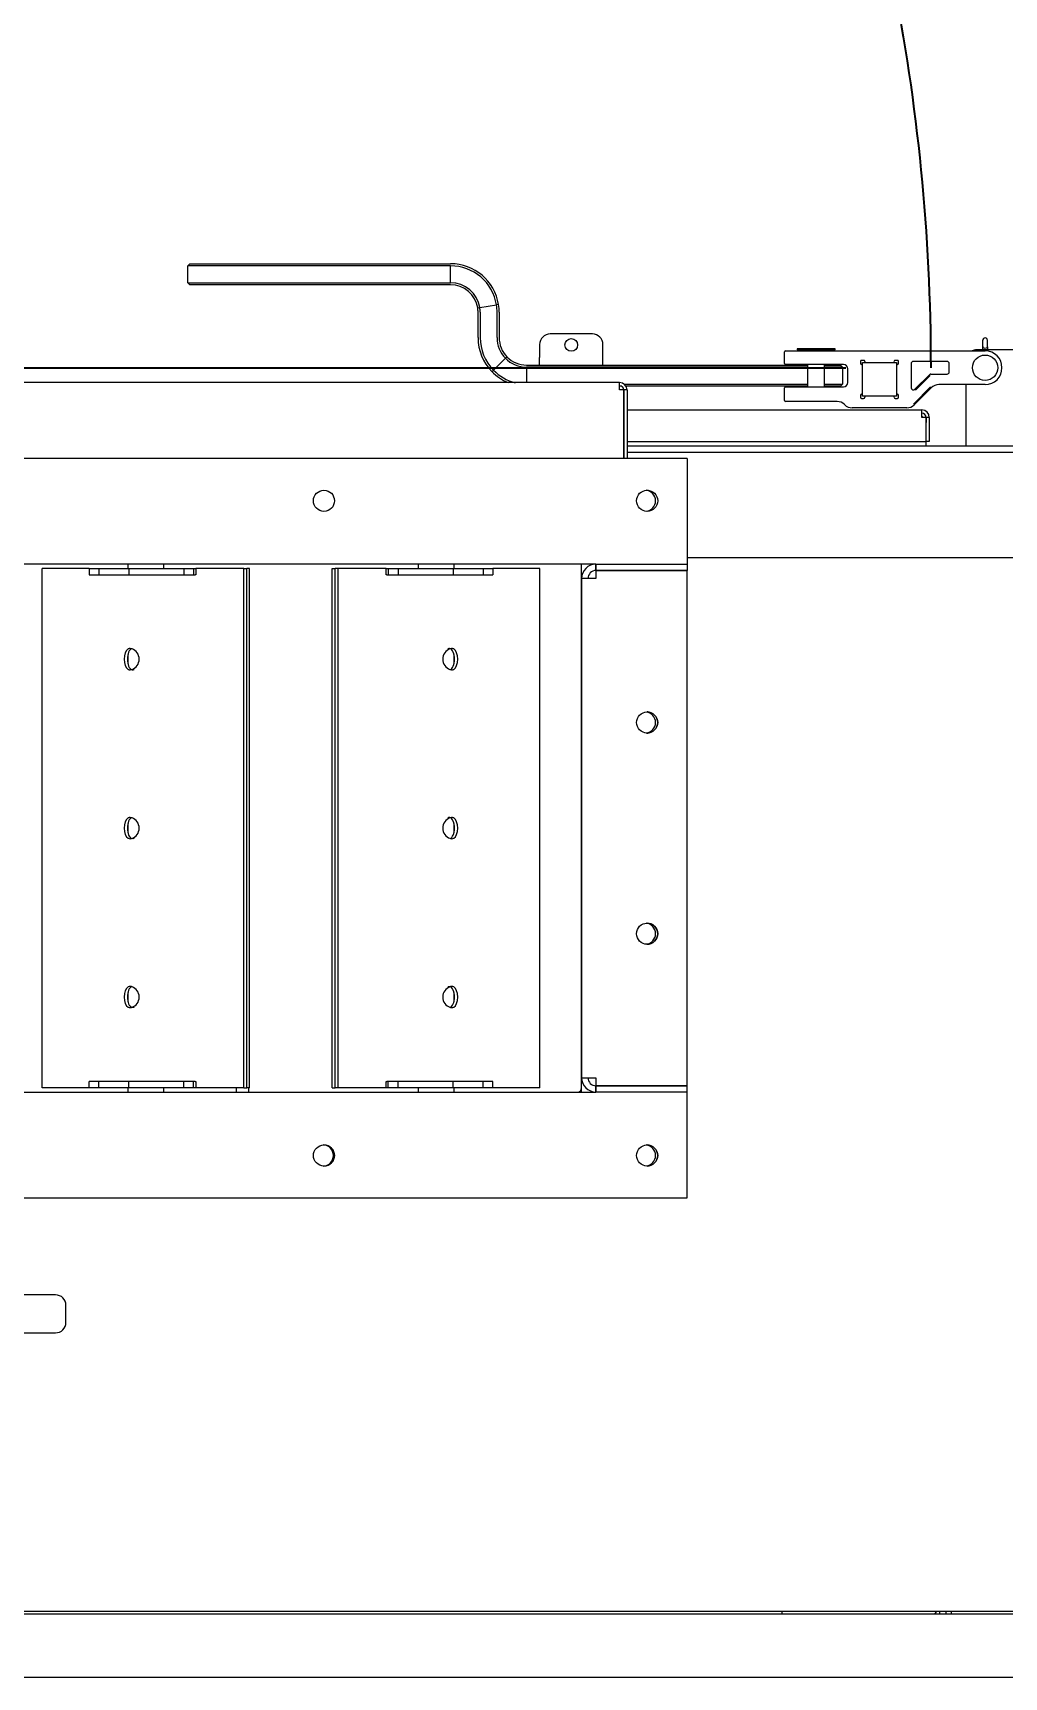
# Model space of a CAD drawing. Extents: x -681219 to -550379, y -242630 to -158199.
# Drawn here: x -580423 to -579963, y -222347 to -221568 of the extents above; entities that cross this region are included whole.
import ezdxf

# ---------------------------------------------------------------- set-up
doc = ezdxf.new("R2010")
doc.units = 0
doc.header["$LTSCALE"] = 1000
doc.linetypes.add('C2', pattern=[17, 14, -1, 1, -1])
doc.linetypes.add('P2', pattern=[23, 18, -1, 1, -1, 1, -1])
for name, color, linetype in [('24048800028', 7, 'CONTINUOUS'), ('BAC0602001', 7, 'CONTINUOUS'), ('C__USERS_YSV001_', 7, 'CONTINUOUS'), ('GAB00801', 7, 'CONTINUOUS'), ('GZDH011001341', 7, 'CONTINUOUS'), ('GZDH011002671', 7, 'CONTINUOUS'), ('GZDH011002691', 7, 'CONTINUOUS'), ('GZDH011002751', 7, 'CONTINUOUS'), ('GZDH011002981', 7, 'CONTINUOUS'), ('GZDH011003171', 7, 'CONTINUOUS'), ('GZDH011003231', 7, 'CONTINUOUS'), ('GZDH011003441', 7, 'CONTINUOUS'), ('GZDH011005631', 7, 'CONTINUOUS'), ('GZDH011027001', 7, 'CONTINUOUS'), ('GZDH011027022', 7, 'CONTINUOUS'), ('GZDH011031641', 7, 'CONTINUOUS'), ('GZDH011032001', 7, 'CONTINUOUS'), ('SDZB011018441', 7, 'CONTINUOUS'), ('SDZB011024721', 7, 'CONTINUOUS'), ('SDZB011030101', 7, 'CONTINUOUS'), ('SDZB011046631', 7, 'CONTINUOUS'), ('中心线', 4, 'C2')]:
    doc.layers.add(name, color=color, linetype=linetype)
doc.layers.add('双点划线', color=2, linetype='P2', lineweight=35)

# ---------------------------------------------------------------- blocks, each defined once
blk = doc.blocks.new('侧门')
at = {"layer": '双点划线', "ltscale": 0.05}
blk.add_line((0, 0), (0, 940.25), dxfattribs=at)
blk.add_arc((0, 0), 940.25, 2.13328, 90, dxfattribs=at)
blk = doc.blocks.new('fushitu')
at = {"layer": '24048800028', "color": 7, "linetype": 'Continuous'}
for p, q in [((-1449.1, 1451), (-1492.87, 1451)), ((-1444.1, 1438), (-1444.1, 1446)), ((-1492.87, 1433), (-1449.1, 1433))]:
    blk.add_line(p, q, dxfattribs=at)
for centre, start, end in [((-1449.1, 1446), 0, 90), ((-1449.1, 1438), 270, 0)]:
    blk.add_arc(centre, 5, start, end, dxfattribs=at)
at = {"layer": 'BAC0602001', "color": 7, "linetype": 'Continuous'}
for p, q in [((-1363.5, 1549), (-1363.5, 1547)), ((-1357.5, 1547), (-1357.5, 1549))]:
    blk.add_line(p, q, dxfattribs=at)
at = {"layer": 'C__USERS_YSV001_', "color": 7, "linetype": 'Continuous'}
for p, q in [((-1385.5, 1939.25), (-1386.5, 1938.25)), ((-1385.5, 1939.25), (-1381.53, 1939.25)), ((-1381.53, 1939.25), (-1262.04, 1939.25)), ((-1386.5, 1930.25), (-1386.5, 1938.25)), ((-1381.54, 1938.25), (-1386.5, 1938.25)), ((-1262.04, 1938.25), (-1381.54, 1938.25)), ((-1262.04, 1930.25), (-1262.04, 1938.25)), ((-1386.5, 1930.25), (-1381.54, 1930.25)), ((-1386.5, 1930.25), (-1385.5, 1929.25)), ((-1381.53, 1929.25), (-1385.5, 1929.25)), ((-1381.54, 1930.25), (-1262.04, 1930.25)), ((-1262.04, 1929.25), (-1381.53, 1929.25)), ((-1249.21, 1918.31), (-1248.22, 1918.48)), ((-1249.04, 1904.25), (-1249.04, 1916.25)), ((-1248.22, 1918.48), (-1240.32, 1919.75)), ((-1248.04, 1916.25), (-1248.04, 1904.25)), ((-1239.33, 1919.91), (-1240.32, 1919.75)), ((-1240.04, 1904.25), (-1240.04, 1916.25)), ((-1239.04, 1916.25), (-1239.04, 1904.25)), ((-1010.1, 1900.01), (-1010.1, 1903)), ((-1010.09, 1898.5), (-1010.09, 1899.88)), ((-1007.91, 1899.88), (-1007.9, 1900.01)), ((-1007.91, 1899.88), (-1007.91, 1898.5)), ((-1007.9, 1900.01), (-1007.9, 1903)), ((-1236.06, 1894.47), (-1241.78, 1888.88)), ((-1235.34, 1895.17), (-1236.06, 1894.47)), ((-1104, 1892), (-1104, 1897.5)), ((-1103.5, 1898), (-1102, 1898)), ((-1102, 1898), (-1009, 1898)), ((-1080.04, 1899), (-1097.96, 1899)), ((-1097.96, 1899), (-1097.96, 1898.5)), ((-1080.04, 1898.5), (-1097.96, 1898.5)), ((-1097.96, 1898.5), (-1097.4, 1898)), ((-1080.6, 1898), (-1080.04, 1898.5)), ((-1080.04, 1898.5), (-1080.04, 1899)), ((-1068, 1893), (-1068, 1892)), ((-1066.5, 1893.5), (-1067.5, 1893.5)), ((-1067, 1876.5), (-1067, 1892.5)), ((-1067, 1892.5), (-1051, 1892.5)), ((-1050.5, 1893.5), (-1051.5, 1893.5)), ((-1051, 1892.5), (-1051, 1876.5)), ((-1050, 1892), (-1050, 1893)), ((-1044, 1892), (-1044, 1880.49)), ((-1027, 1893), (-1043, 1893)), ((-1026, 1888), (-1026, 1892)), ((-1242.5, 1888.18), (-1241.78, 1888.88)), ((-1226.04, 1891.25), (-1093, 1891.25)), ((-1226.04, 1890.25), (-1226.04, 1883)), ((-1093, 1890.25), (-1226.04, 1890.25)), ((-1102, 1891.5), (-1103.5, 1891.5)), ((-1076, 1891.5), (-1102, 1891.5)), ((-1093, 1891.5), (-1093, 1881)), ((-1085, 1881), (-1085, 1891.5)), ((-1085, 1891.25), (-1077.5, 1891.25)), ((-1076.5, 1890.25), (-1085, 1890.25)), ((-1076.5, 1890.25), (-1077.5, 1891.25)), ((-1076.5, 1890.25), (-1076.5, 1882.25)), ((-1074, 1883), (-1074, 1889.5)), ((-1042.29, 1879.78), (-1035.36, 1886.71)), ((-1035.01, 1886.35), (-1041.94, 1879.42)), ((-1034.66, 1887), (-1027, 1887)), ((-1181.03, 1881.25), (-1182, 1881.25)), ((-1179.83, 1882.25), (-1093, 1882.25)), ((-1093, 1881.25), (-1178.97, 1881.25)), ((-1104, 1874.5), (-1104, 1880.5)), ((-1103.5, 1881), (-1102, 1881)), ((-1102, 1881), (-1076, 1881)), ((-1085, 1882.25), (-1076.5, 1882.25)), ((-1077.5, 1881.25), (-1085, 1881.25)), ((-1077.5, 1881.25), (-1076.5, 1882.25)), ((-1068, 1877), (-1068, 1876)), ((-1051, 1876.5), (-1067, 1876.5)), ((-1050, 1876), (-1050, 1877)), ((-1042.89, 1872.82), (-1034.82, 1880.89)), ((-1034.46, 1880.54), (-1042.54, 1872.46)), ((-1009, 1882), (-1030.93, 1882)), ((-1102, 1874), (-1103.5, 1874)), ((-1079.07, 1874), (-1102, 1874)), ((-1075.46, 1872.46), (-1075.54, 1872.54)), ((-1046.07, 1871), (-1071.93, 1871)), ((-1067.5, 1875.5), (-1066.5, 1875.5)), ((-1051.5, 1875.5), (-1050.5, 1875.5)), ((-1180, 1850), (-1180, 1850)), ((-1178.5, 1850), (-139, 1850)), ((-1455.44, 1549), (-1455.44, 1795)), ((-1433.17, 1795), (-1455.44, 1795)), ((-1433.17, 1795), (-1428.53, 1795)), ((-1433.17, 1795), (-1433.17, 1792)), ((-1433.17, 1792), (-1428.53, 1792)), ((-1428.53, 1795), (-1414.42, 1795)), ((-1428.53, 1795), (-1428.53, 1792)), ((-1428.53, 1792), (-1414.42, 1792)), ((-1414.42, 1795), (-1388.31, 1795)), ((-1414.42, 1795), (-1414.42, 1792)), ((-1414.42, 1792), (-1388.31, 1792)), ((-1388.31, 1795), (-1383.67, 1795)), ((-1388.31, 1795), (-1388.31, 1792)), ((-1388.31, 1792), (-1383.67, 1792)), ((-1383.67, 1795), (-1382.61, 1795)), ((-1383.67, 1795), (-1383.67, 1792)), ((-1383.67, 1792), (-1382.97, 1792)), ((-1382.61, 1792), (-1382.97, 1792)), ((-1382.61, 1795), (-1382.61, 1792)), ((-1359.98, 1795), (-1382.61, 1795)), ((-1359.98, 1795), (-1358.57, 1795)), ((-1359.98, 1549), (-1359.98, 1795)), ((-1357.16, 1795), (-1358.57, 1795)), ((-1358.57, 1549), (-1358.57, 1795)), ((-1358.57, 1549), (-1358.57, 1795)), ((-1357.16, 1549), (-1357.16, 1795)), ((-1318.04, 1795), (-1316.63, 1795)), ((-1318.04, 1549), (-1318.04, 1795)), ((-1315.22, 1795), (-1316.63, 1795)), ((-1316.63, 1549), (-1316.63, 1795)), ((-1316.63, 1549), (-1316.63, 1795)), ((-1315.22, 1549), (-1315.22, 1795)), ((-1292.59, 1795), (-1315.22, 1795)), ((-1292.59, 1792), (-1292.59, 1795)), ((-1292.59, 1795), (-1291.53, 1795)), ((-1292.23, 1792), (-1292.59, 1792)), ((-1292.23, 1792), (-1291.53, 1792)), ((-1291.53, 1795), (-1286.89, 1795)), ((-1291.53, 1795), (-1291.53, 1792)), ((-1291.53, 1792), (-1286.89, 1792)), ((-1286.89, 1795), (-1260.78, 1795)), ((-1286.89, 1795), (-1286.89, 1792)), ((-1286.89, 1792), (-1260.78, 1792)), ((-1260.78, 1795), (-1246.67, 1795)), ((-1260.78, 1795), (-1260.78, 1792)), ((-1260.78, 1792), (-1246.67, 1792)), ((-1246.67, 1795), (-1242.03, 1795)), ((-1246.67, 1795), (-1246.67, 1792)), ((-1246.67, 1792), (-1242.03, 1792)), ((-1219.76, 1795), (-1242.03, 1795)), ((-1242.03, 1795), (-1242.03, 1792)), ((-1219.76, 1549), (-1219.76, 1795)), ((-1200, 1790.2), (-1200, 1797)), ((-1150, 1794), (-1150, 1794)), ((-1428.53, 1552), (-1433.17, 1552)), ((-1433.17, 1549), (-1433.17, 1552)), ((-1414.42, 1552), (-1428.53, 1552)), ((-1428.53, 1549), (-1428.53, 1552)), ((-1388.31, 1552), (-1414.42, 1552)), ((-1414.42, 1549), (-1414.42, 1552)), ((-1383.67, 1552), (-1388.31, 1552)), ((-1388.31, 1549), (-1388.31, 1552)), ((-1382.97, 1552), (-1383.67, 1552)), ((-1383.67, 1549), (-1383.67, 1552)), ((-1382.97, 1552), (-1382.61, 1552)), ((-1382.61, 1552), (-1382.61, 1549)), ((-1292.59, 1549), (-1292.59, 1552)), ((-1292.59, 1552), (-1292.23, 1552)), ((-1291.53, 1552), (-1292.23, 1552)), ((-1286.89, 1552), (-1291.53, 1552)), ((-1291.53, 1549), (-1291.53, 1552)), ((-1260.78, 1552), (-1286.89, 1552)), ((-1286.89, 1549), (-1286.89, 1552)), ((-1246.67, 1552), (-1260.78, 1552)), ((-1260.78, 1549), (-1260.78, 1552)), ((-1242.03, 1552), (-1246.67, 1552)), ((-1246.67, 1549), (-1246.67, 1552)), ((-1242.03, 1549), (-1242.03, 1552)), ((-1200, 1547), (-1200, 1553.8)), ((-1150, 1550), (-1150, 1550)), ((-1433.17, 1549), (-1455.44, 1549)), ((-1428.53, 1549), (-1433.17, 1549)), ((-1414.42, 1549), (-1428.53, 1549)), ((-1388.31, 1549), (-1414.42, 1549)), ((-1383.67, 1549), (-1388.31, 1549)), ((-1382.61, 1549), (-1383.67, 1549)), ((-1359.98, 1549), (-1382.61, 1549)), ((-1359.98, 1549), (-1358.57, 1549)), ((-1357.16, 1549), (-1358.57, 1549)), ((-1318.04, 1549), (-1316.63, 1549)), ((-1315.22, 1549), (-1316.63, 1549)), ((-1292.59, 1549), (-1315.22, 1549)), ((-1291.53, 1549), (-1292.59, 1549)), ((-1286.89, 1549), (-1291.53, 1549)), ((-1260.78, 1549), (-1286.89, 1549)), ((-1246.67, 1549), (-1260.78, 1549)), ((-1242.03, 1549), (-1246.67, 1549)), ((-1219.76, 1549), (-1242.03, 1549))]:
    blk.add_line(p, q, dxfattribs=at)
blk.add_circle((-1009, 1890), 6, dxfattribs=at)
for centre, radius, start, end in [((-1262.04, 1916.25), 23, 9.15319, 90), ((-1262.04, 1916.25), 22, 9.15319, 90.00778), ((-1262.04, 1916.25), 14, 9.15472, 89.99322), ((-1262.04, 1916.25), 13, 9.12181, 90.00348), ((-1262.04, 1916.25), 13, 0, 9.12952), ((-1262.04, 1916.25), 14, 0, 9.15319), ((-1262.04, 1916.25), 22, 0, 9.15319), ((-1262.04, 1916.25), 23, 0, 9.15319), ((-1226.04, 1904.25), 23, 180, 224.31954), ((-1226.04, 1904.25), 22, 180, 224.30398), ((-1226.04, 1904.25), 14, 180, 224.30398), ((-1226.04, 1904.25), 13, 180, 224.32329), ((-1009, 1903), 1.1, 0, 180), ((-1226, 1904.35), 14.1, 224.48203, 269.82018), ((-1226.04, 1904.25), 13, 224.32223, 270.01887), ((-1103.5, 1897.5), 0.5, 90, 180), ((-1103.5, 1892), 0.5, 180, 270), ((-1067.5, 1893), 0.5, 90, 180), ((-1067.5, 1892), 0.5, 180, 270), ((-1066.5, 1893), 0.5, 0, 90), ((-1065.5, 1893), 0.5, 180, 270), ((-1052.5, 1893), 0.5, 270, 0), ((-1051.5, 1893), 0.5, 90, 180), ((-1050.5, 1893), 0.5, 0, 90), ((-1050.5, 1892), 0.5, 270, 0), ((-1043, 1892), 1, 90, 180), ((-1027, 1892), 1, 0, 90), ((-1009, 1890), 8, 270, 90), ((-1226.04, 1904.25), 23, 224.31954, 247.6096), ((-1226.04, 1904.25), 22, 224.30398, 255.8018), ((-1076, 1889.5), 2, 0, 90), ((-1067.5, 1891), 0.5, 0, 90), ((-1050.5, 1891), 0.5, 90, 180), ((-1034.66, 1886), 1, 90, 135), ((-1027, 1888), 1, 270, 0), ((-1103.5, 1880.5), 0.5, 90, 180), ((-1076, 1883), 2, 270, 0), ((-1067.5, 1877), 0.5, 90, 180), ((-1067.5, 1878), 0.5, 270, 0), ((-1065.5, 1876), 0.5, 90, 180), ((-1052.5, 1876), 0.5, 0, 90), ((-1050.5, 1878), 0.5, 180, 270), ((-1050.5, 1877), 0.5, 0, 90), ((-1043, 1880.49), 1, 180, 315), ((-1030.93, 1877), 5, 90, 135), ((-1103.5, 1874.5), 0.5, 180, 270), ((-1079.07, 1869), 5, 45, 90), ((-1071.93, 1876), 5, 225, 270), ((-1067.5, 1876), 0.5, 180, 270), ((-1066.5, 1876), 0.5, 270, 0), ((-1051.5, 1876), 0.5, 180, 270), ((-1050.5, 1876), 0.5, 270, 0), ((-1046.07, 1876), 5, 270, 315), ((-1170, 1827), 5, 0, 84.26083), ((-1170, 1827), 5, 275.73917, 0), ((-1170, 1722), 5, 0, 84.26773), ((-1170, 1722), 5, 275.73913, 0), ((-1413.77, 1669.48), 2.49, 248.07572, 291.92428), ((-1261.43, 1669.48), 2.49, 248.03878, 291.96122), ((-1170, 1622), 5, 0, 84.26087), ((-1170, 1622), 5, 275.73913, 0), ((-1413.77, 1594.52), 2.49, 68.03878, 111.96122), ((-1261.43, 1594.52), 2.49, 68.07572, 111.92428), ((-1413.77, 1589.48), 2.49, 248.07572, 291.92428), ((-1261.43, 1589.48), 2.49, 248.03878, 291.96122), ((-1322.5, 1517), 5, 0, 87.17699), ((-1170, 1517), 5, 0, 84.27164), ((-1322.5, 1517), 5, 272.82357, 0), ((-1170, 1517), 5, 275.7285, 0)]:
    blk.add_arc(centre, radius, start, end, dxfattribs=at)
for centre, major_axis, ratio, start_param, end_param in [((-1414.05, 1752), (0, -5), 0.496288, 3.407575, 6.017203), ((-1412.57, 1752), (0, -5), 0.496288, 3.290716, 6.134062), ((-1414.05, 1752), (0, 5), 0.917925, 3.407575, 6.017203), ((-1261.15, 1752), (0, -5), 0.917925, 3.407575, 6.017203), ((-1262.63, 1752), (0, 5), 0.496288, 3.290716, 6.134062), ((-1261.15, 1752), (0, 5), 0.496288, 3.407575, 6.017203), ((-1414.05, 1672), (0, -5), 0.496288, 3.407575, 6.017203), ((-1412.57, 1672), (0, -5), 0.496288, 3.290716, 6.134062), ((-1414.05, 1672), (0, 5), 0.917925, 3.407575, 6.017203), ((-1261.15, 1672), (0, -5), 0.917925, 3.407575, 6.017203), ((-1262.63, 1672), (0, 5), 0.496288, 3.290716, 6.134062), ((-1261.15, 1672), (0, 5), 0.496288, 3.407575, 6.017203), ((-1414.05, 1592), (0, -5), 0.496288, 3.407575, 6.017203), ((-1412.57, 1592), (0, -5), 0.496288, 3.290716, 6.134062), ((-1414.05, 1592), (0, 5), 0.917925, 3.407575, 6.017203), ((-1261.15, 1592), (0, -5), 0.917925, 3.407575, 6.017203), ((-1262.63, 1592), (0, 5), 0.496288, 3.290716, 6.134062), ((-1261.15, 1592), (0, 5), 0.496288, 3.407575, 6.017203)]:
    blk.add_ellipse(centre, major_axis=major_axis, ratio=ratio, start_param=start_param, end_param=end_param, dxfattribs=at)
for points, knots in [([(-1010.1, 1900.01), (-1010.1, 1899.98), (-1010.1, 1899.96), (-1010.1, 1899.92), (-1010.1, 1899.9), (-1010.09, 1899.88)], [0, 0, 0, 0, 0.5, 0.5, 1, 1, 1, 1]), ([(-1007.91, 1899.88), (-1007.93, 1899.68), (-1008.03, 1899.5), (-1008.41, 1899.23), (-1008.7, 1899.14), (-1009.3, 1899.14), (-1009.59, 1899.23), (-1009.97, 1899.49), (-1010.07, 1899.68), (-1010.09, 1899.88)], [0, 0, 0, 0, 0.25, 0.25, 0.5, 0.5, 0.75, 0.75, 1, 1, 1, 1]), ([(-1412.84, 1756.82), (-1413.03, 1756.88), (-1413.21, 1756.92), (-1413.57, 1756.98), (-1413.75, 1757), (-1414.07, 1757), (-1414.22, 1756.98), (-1414.48, 1756.92), (-1414.6, 1756.88), (-1414.7, 1756.82)], [0, 0, 0, 0, 0.25, 0.25, 0.5, 0.5, 0.75, 0.75, 1, 1, 1, 1]), ([(-1262.26, 1756.82), (-1262.27, 1756.83), (-1262.28, 1756.84), (-1262.3, 1756.86), (-1262.31, 1756.87), (-1262.33, 1756.88), (-1262.35, 1756.9), (-1262.37, 1756.91), (-1262.39, 1756.92), (-1262.41, 1756.93), (-1262.43, 1756.94), (-1262.45, 1756.95), (-1262.47, 1756.96), (-1262.49, 1756.97), (-1262.51, 1756.97), (-1262.54, 1756.98), (-1262.56, 1756.98), (-1262.58, 1756.99), (-1262.6, 1756.99), (-1262.63, 1757), (-1262.65, 1757), (-1262.68, 1757), (-1262.7, 1757), (-1262.73, 1757), (-1262.75, 1757), (-1262.78, 1757), (-1262.81, 1756.99), (-1262.84, 1756.99), (-1262.86, 1756.99), (-1262.89, 1756.98), (-1262.92, 1756.98), (-1262.95, 1756.97), (-1262.97, 1756.96), (-1263, 1756.95), (-1263.03, 1756.94), (-1263.06, 1756.93), (-1263.09, 1756.92), (-1263.12, 1756.91), (-1263.15, 1756.9), (-1263.18, 1756.89), (-1263.2, 1756.88), (-1263.24, 1756.86), (-1263.26, 1756.85), (-1263.29, 1756.83), (-1263.3, 1756.83), (-1263.31, 1756.82)], [0, 0, 0, 0, 0.031859, 0.04775, 0.079456, 0.095273, 0.126833, 0.142578, 0.174, 0.189678, 0.220972, 0.236589, 0.267768, 0.283331, 0.31441, 0.329928, 0.360924, 0.376405, 0.407339, 0.422794, 0.453686, 0.469127, 0.499999, 0.515436, 0.546313, 0.561757, 0.59266, 0.608123, 0.639075, 0.654568, 0.685589, 0.701122, 0.732231, 0.747812, 0.779027, 0.794665, 0.826, 0.8417, 0.873167, 0.888935, 0.920543, 0.936385, 0.968141, 0.984058, 1, 1, 1, 1]), ([(-1260.5, 1756.82), (-1260.6, 1756.88), (-1260.72, 1756.92), (-1260.98, 1756.98), (-1261.13, 1757), (-1261.45, 1757), (-1261.63, 1756.98), (-1261.99, 1756.92), (-1262.17, 1756.88), (-1262.36, 1756.82)], [0, 0, 0, 0, 0.25, 0.25, 0.5, 0.5, 0.75, 0.75, 1, 1, 1, 1]), ([(-1414.7, 1747.18), (-1414.6, 1747.12), (-1414.48, 1747.08), (-1414.22, 1747.02), (-1414.07, 1747), (-1413.75, 1747), (-1413.57, 1747.02), (-1413.21, 1747.08), (-1413.03, 1747.12), (-1412.84, 1747.18)], [0, 0, 0, 0, 0.25, 0.25, 0.5, 0.5, 0.75, 0.75, 1, 1, 1, 1]), ([(-1412.94, 1747.18), (-1412.93, 1747.17), (-1412.92, 1747.16), (-1412.9, 1747.14), (-1412.89, 1747.13), (-1412.87, 1747.12), (-1412.85, 1747.1), (-1412.83, 1747.09), (-1412.81, 1747.08), (-1412.79, 1747.07), (-1412.77, 1747.06), (-1412.75, 1747.05), (-1412.73, 1747.04), (-1412.71, 1747.03), (-1412.69, 1747.03), (-1412.66, 1747.02), (-1412.64, 1747.02), (-1412.62, 1747.01), (-1412.6, 1747.01), (-1412.57, 1747), (-1412.55, 1747), (-1412.52, 1747), (-1412.5, 1747), (-1412.47, 1747), (-1412.45, 1747), (-1412.42, 1747), (-1412.39, 1747.01), (-1412.36, 1747.01), (-1412.34, 1747.01), (-1412.31, 1747.02), (-1412.28, 1747.02), (-1412.25, 1747.03), (-1412.23, 1747.04), (-1412.2, 1747.05), (-1412.17, 1747.06), (-1412.14, 1747.07), (-1412.11, 1747.08), (-1412.08, 1747.09), (-1412.05, 1747.1), (-1412.02, 1747.11), (-1412, 1747.12), (-1411.96, 1747.14), (-1411.94, 1747.15), (-1411.91, 1747.17), (-1411.9, 1747.17), (-1411.89, 1747.18)], [0, 0, 0, 0, 0.031859, 0.04775, 0.079456, 0.095273, 0.126833, 0.142578, 0.174, 0.189678, 0.220972, 0.236589, 0.267768, 0.283331, 0.31441, 0.329928, 0.360924, 0.376405, 0.407339, 0.422794, 0.453686, 0.469127, 0.499999, 0.515436, 0.546313, 0.561757, 0.59266, 0.608123, 0.639075, 0.654568, 0.685589, 0.701122, 0.732231, 0.747812, 0.779027, 0.794665, 0.826, 0.8417, 0.873167, 0.888935, 0.920543, 0.936385, 0.968141, 0.984058, 1, 1, 1, 1]), ([(-1262.36, 1747.18), (-1262.17, 1747.12), (-1261.99, 1747.08), (-1261.63, 1747.02), (-1261.45, 1747), (-1261.13, 1747), (-1260.98, 1747.02), (-1260.72, 1747.08), (-1260.6, 1747.12), (-1260.5, 1747.18)], [0, 0, 0, 0, 0.25, 0.25, 0.5, 0.5, 0.75, 0.75, 1, 1, 1, 1]), ([(-1412.84, 1676.82), (-1413.03, 1676.88), (-1413.21, 1676.92), (-1413.57, 1676.98), (-1413.75, 1677), (-1414.07, 1677), (-1414.22, 1676.98), (-1414.48, 1676.92), (-1414.6, 1676.88), (-1414.7, 1676.82)], [0, 0, 0, 0, 0.25, 0.25, 0.5, 0.5, 0.75, 0.75, 1, 1, 1, 1]), ([(-1262.26, 1676.82), (-1262.27, 1676.83), (-1262.28, 1676.84), (-1262.3, 1676.86), (-1262.31, 1676.87), (-1262.33, 1676.88), (-1262.35, 1676.9), (-1262.37, 1676.91), (-1262.39, 1676.92), (-1262.41, 1676.93), (-1262.43, 1676.94), (-1262.45, 1676.95), (-1262.47, 1676.96), (-1262.49, 1676.97), (-1262.51, 1676.97), (-1262.54, 1676.98), (-1262.56, 1676.98), (-1262.58, 1676.99), (-1262.6, 1676.99), (-1262.63, 1677), (-1262.65, 1677), (-1262.68, 1677), (-1262.7, 1677), (-1262.73, 1677), (-1262.75, 1677), (-1262.78, 1677), (-1262.81, 1676.99), (-1262.84, 1676.99), (-1262.86, 1676.99), (-1262.89, 1676.98), (-1262.92, 1676.98), (-1262.95, 1676.97), (-1262.97, 1676.96), (-1263, 1676.95), (-1263.03, 1676.94), (-1263.06, 1676.93), (-1263.09, 1676.92), (-1263.12, 1676.91), (-1263.15, 1676.9), (-1263.18, 1676.89), (-1263.2, 1676.88), (-1263.24, 1676.86), (-1263.26, 1676.85), (-1263.29, 1676.83), (-1263.3, 1676.83), (-1263.31, 1676.82)], [0, 0, 0, 0, 0.031859, 0.04775, 0.079456, 0.095273, 0.126833, 0.142578, 0.174, 0.189678, 0.220972, 0.236589, 0.267768, 0.283331, 0.31441, 0.329928, 0.360924, 0.376405, 0.407339, 0.422794, 0.453686, 0.469127, 0.499999, 0.515436, 0.546313, 0.561757, 0.59266, 0.608123, 0.639075, 0.654568, 0.685589, 0.701122, 0.732231, 0.747812, 0.779027, 0.794665, 0.826, 0.8417, 0.873167, 0.888935, 0.920543, 0.936385, 0.968141, 0.984058, 1, 1, 1, 1]), ([(-1260.5, 1676.82), (-1260.6, 1676.88), (-1260.72, 1676.92), (-1260.98, 1676.98), (-1261.13, 1677), (-1261.45, 1677), (-1261.63, 1676.98), (-1261.99, 1676.92), (-1262.17, 1676.88), (-1262.36, 1676.82)], [0, 0, 0, 0, 0.25, 0.25, 0.5, 0.5, 0.75, 0.75, 1, 1, 1, 1]), ([(-1411.89, 1667.18), (-1412, 1667.12), (-1412.1, 1667.08), (-1412.3, 1667.02), (-1412.4, 1667), (-1412.58, 1667), (-1412.67, 1667.02), (-1412.82, 1667.08), (-1412.88, 1667.12), (-1412.94, 1667.18)], [0, 0, 0, 0, 0.25, 0.25, 0.5, 0.5, 0.75, 0.75, 1, 1, 1, 1]), ([(-1263.31, 1596.82), (-1263.2, 1596.88), (-1263.1, 1596.92), (-1262.9, 1596.98), (-1262.8, 1597), (-1262.62, 1597), (-1262.53, 1596.98), (-1262.38, 1596.92), (-1262.32, 1596.88), (-1262.26, 1596.82)], [0, 0, 0, 0, 0.25, 0.25, 0.5, 0.5, 0.75, 0.75, 1, 1, 1, 1]), ([(-1411.89, 1587.18), (-1412, 1587.12), (-1412.1, 1587.08), (-1412.3, 1587.02), (-1412.4, 1587), (-1412.58, 1587), (-1412.67, 1587.02), (-1412.82, 1587.08), (-1412.88, 1587.12), (-1412.94, 1587.18)], [0, 0, 0, 0, 0.25, 0.25, 0.5, 0.5, 0.75, 0.75, 1, 1, 1, 1])]:
    blk.add_open_spline(points, degree=3, knots=knots, dxfattribs=at)
at = {"layer": 'GAB00801', "color": 7, "linetype": 'Continuous'}
for p, q in [((-1174, 1794), (-1174, 1794)), ((-1158, 1794), (-1158, 1794)), ((-1174, 1550), (-1174, 1550)), ((-1158, 1550), (-1158, 1550))]:
    blk.add_line(p, q, dxfattribs=at)
at = {"layer": 'GZDH011001341', "color": 7, "linetype": 'Continuous'}
for p, q in [((-1105, 1300), (-1105, 1301)), ((-1032, 1301), (-1033, 1300))]:
    blk.add_line(p, q, dxfattribs=at)
at = {"layer": 'GZDH011002671', "color": 7, "linetype": 'Continuous'}
for p, q in [((-1180, 1853), (-1180, 1853)), ((-1178.5, 1853), (-167, 1853))]:
    blk.add_line(p, q, dxfattribs=at)
at = {"layer": 'GZDH011002691', "color": 7, "linetype": 'Continuous'}
for p, q in [((-850, 1800), (-1150, 1800)), ((-50.5, 1301), (-1949.5, 1301))]:
    blk.add_line(p, q, dxfattribs=at)
at = {"layer": 'GZDH011002751', "color": 7, "linetype": 'Continuous'}
blk.add_arc((-1202, 1549), 2, 270, 0, dxfattribs=at)
at = {"layer": 'GZDH011002981', "color": 7, "linetype": 'Continuous'}
blk.add_line((-1950, 1300), (-50, 1300), dxfattribs=at)
at = {"layer": 'GZDH011003171', "color": 7, "linetype": 'Continuous'}
blk.add_line((-1965, 1270), (-35, 1270), dxfattribs=at)
at = {"layer": 'GZDH011003231', "color": 7, "linetype": 'Continuous'}
blk.add_line((-1030.46, 1300), (-1030.46, 1301.03), dxfattribs=at)
at = {"layer": 'GZDH011003441', "color": 7, "linetype": 'Continuous'}
blk.add_line((-1025, 1301), (-1025, 1300), dxfattribs=at)
at = {"layer": 'GZDH011005631', "color": 7, "linetype": 'Continuous'}
for p, q in [((-1219.9, 1901), (-1219.9, 1894.8)), ((-1194.9, 1906), (-1214.9, 1906)), ((-1189.9, 1894.8), (-1189.9, 1901)), ((-1219.9, 1891.25), (-1219.9, 1894.8)), ((-1189.9, 1891.25), (-1189.9, 1894.8))]:
    blk.add_line(p, q, dxfattribs=at)
blk.add_circle((-1204.9, 1900.8), 3, dxfattribs=at)
for centre, start, end in [((-1214.9, 1901), 90, 180), ((-1194.9, 1901), 0, 90)]:
    blk.add_arc(centre, 5, start, end, dxfattribs=at)
at = {"layer": 'GZDH011027001', "color": 7, "linetype": 'Continuous'}
for p, q in [((-987, 1898.5), (-1013, 1898.5)), ((-1018, 1853), (-1018, 1882))]:
    blk.add_line(p, q, dxfattribs=at)
blk.add_arc((-1013, 1893.5), 5, 90, 115.84193, dxfattribs=at)
at = {"layer": 'GZDH011027022', "color": 7, "linetype": 'Continuous'}
for p, q in [((-1180, 1870), (-1180, 1870)), ((-1178.5, 1870), (-1038.9, 1870)), ((-1038.9, 1866.5), (-1038.9, 1870)), ((-1036.9, 1866.5), (-1038.9, 1866.5)), ((-1036.9, 1855), (-1036.9, 1866.5)), ((-1035.4, 1866.5), (-1036.9, 1866.5)), ((-1036.9, 1866.5), (-1036.9, 1864)), ((-1035.4, 1866.5), (-1035.4, 1855)), ((-1180, 1855), (-1180, 1855)), ((-1178.5, 1855), (-1036.9, 1855)), ((-1035.4, 1855), (-1036.9, 1855))]:
    blk.add_line(p, q, dxfattribs=at)
for radius in [3.5, 2]:
    blk.add_arc((-1038.9, 1866.5), radius, 0, 90, dxfattribs=at)
at = {"layer": 'GZDH011031641', "color": 7, "linetype": 'Continuous'}
blk.add_line((-1027.5, 1300), (-1027.5, 1301), dxfattribs=at)
at = {"layer": 'GZDH011032001', "color": 7, "linetype": 'Continuous'}
blk.add_line((-1036.9, 1853), (-1036.9, 1864), dxfattribs=at)
blk.add_arc((-1039.9, 1864), 3, 56.44269, 70.52878, dxfattribs=at)
at = {"layer": 'SDZB011018441', "color": 7, "linetype": 'Continuous'}
for p, q in [((-1414.8, 1797), (-1414.8, 1795)), ((-1397.8, 1795), (-1397.8, 1797)), ((-1277.4, 1797), (-1277.4, 1795)), ((-1260.4, 1795), (-1260.4, 1797)), ((-1414.8, 1754.2), (-1414.8, 1749.8)), ((-1260.4, 1749.8), (-1260.4, 1754.2)), ((-1414.8, 1674.2), (-1414.8, 1669.8)), ((-1260.4, 1669.8), (-1260.4, 1674.2)), ((-1414.8, 1594.2), (-1414.8, 1589.8)), ((-1260.4, 1589.8), (-1260.4, 1594.2)), ((-1414.8, 1549), (-1414.8, 1547)), ((-1397.8, 1547), (-1397.8, 1549)), ((-1277.4, 1549), (-1277.4, 1547)), ((-1260.4, 1547), (-1260.4, 1549))]:
    blk.add_line(p, q, dxfattribs=at)
at = {"layer": 'SDZB011024721', "color": 7, "linetype": 'Continuous'}
for p, q in [((-1182, 1883), (-1768, 1883)), ((-1182, 1879.5), (-1182, 1883)), ((-1180, 1879.5), (-1182, 1879.5)), ((-1178.5, 1879.5), (-1180, 1879.5)), ((-1180, 1879.5), (-1180, 1847)), ((-1180, 1847), (-1180, 1879.5)), ((-1178.5, 1879.5), (-1178.5, 1847))]:
    blk.add_line(p, q, dxfattribs=at)
for radius in [3.5, 2]:
    blk.add_arc((-1182, 1879.5), radius, 0, 90, dxfattribs=at)
at = {"layer": 'SDZB011030101', "color": 7, "linetype": 'Continuous'}
for p, q in [((-1150, 1847), (-1800, 1847)), ((-1150, 1847), (-1150, 1803.8)), ((-1150, 1803.8), (-1150, 1797)), ((-1193.2, 1797), (-1756.8, 1797)), ((-1756.8, 1547), (-1193.2, 1547)), ((-1150, 1540.2), (-1150, 1547)), ((-1150, 1497), (-1150, 1540.2)), ((-1800, 1497), (-1150, 1497))]:
    blk.add_line(p, q, dxfattribs=at)
for centre in [(-1322, 1827), (-1169, 1827), (-1322, 1517), (-1169, 1517)]:
    blk.add_circle(centre, 5, dxfattribs=at)
for centre, start, end in [((-1322, 1517), 0, 90), ((-1169, 1517), 0, 90), ((-1169, 1517), 0, 90), ((-1322, 1517), 270, 0), ((-1169, 1517), 270, 0), ((-1169, 1517), 270, 0)]:
    blk.add_arc(centre, 5, start, end, dxfattribs=at)
at = {"layer": 'SDZB011046631', "color": 7, "linetype": 'Continuous'}
for p, q in [((-1193.2, 1794), (-1193.2, 1797)), ((-1193.2, 1797), (-1193.2, 1794)), ((-1193.2, 1797), (-1150, 1797)), ((-1193.2, 1794), (-1150, 1794)), ((-1193.2, 1794), (-1193.2, 1790.2)), ((-1150, 1794), (-1193.2, 1794)), ((-1193.2, 1794), (-1193.2, 1790.2)), ((-1150, 1797), (-1150, 1794)), ((-1150, 1550), (-1150, 1794)), ((-1200, 1553.8), (-1200, 1790.2)), ((-1200, 1790.2), (-1200, 1553.8)), ((-1193.2, 1790.2), (-1200, 1790.2)), ((-1200, 1553.8), (-1193.2, 1553.8)), ((-1193.2, 1553.8), (-1193.2, 1550)), ((-1193.2, 1553.8), (-1193.2, 1550)), ((-1193.2, 1550), (-1193.2, 1547)), ((-1193.2, 1547), (-1193.2, 1550)), ((-1150, 1550), (-1193.2, 1550)), ((-1193.2, 1550), (-1150, 1550)), ((-1150, 1547), (-1150, 1550)), ((-1150, 1547), (-1193.2, 1547))]:
    blk.add_line(p, q, dxfattribs=at)
for centre in [(-1169, 1722), (-1169, 1622)]:
    blk.add_circle(centre, 5, dxfattribs=at)
for centre, radius, start, end in [((-1193.2, 1790.2), 6.8, 90, 180), ((-1193.2, 1790.2), 6.8, 90, 180), ((-1193.2, 1790.2), 3.8, 90, 180), ((-1169, 1722), 5, 0, 90), ((-1169, 1722), 5, 82.18243, 90), ((-1169, 1722), 5, 0, 90), ((-1169, 1722), 5, 270, 0), ((-1169, 1722), 5, 270, 0), ((-1169, 1722), 5, 270, 273.69187), ((-1169, 1622), 5, 0, 90), ((-1169, 1622), 5, 0, 90), ((-1169, 1622), 5, 0, 90), ((-1169, 1622), 5, 270, 0), ((-1169, 1622), 5, 270, 0), ((-1169, 1622), 5, 270, 0), ((-1193.2, 1553.8), 6.8, 180, 270), ((-1193.2, 1553.8), 6.8, 180, 270), ((-1193.2, 1553.8), 3.8, 180, 270)]:
    blk.add_arc(centre, radius, start, end, dxfattribs=at)

msp = doc.modelspace()

# ---------------------------------------------------------------- block references
at = {"layer": '中心线'}
msp.add_blockref('fushitu', (-578962.82, -223616.6983), dxfattribs=at)
at = {"layer": '双点划线', "xscale": -1, "rotation": 270}
msp.add_blockref('侧门', (-580937.82, -221726.6983), dxfattribs=at)

doc.saveas('drawing.dxf')
